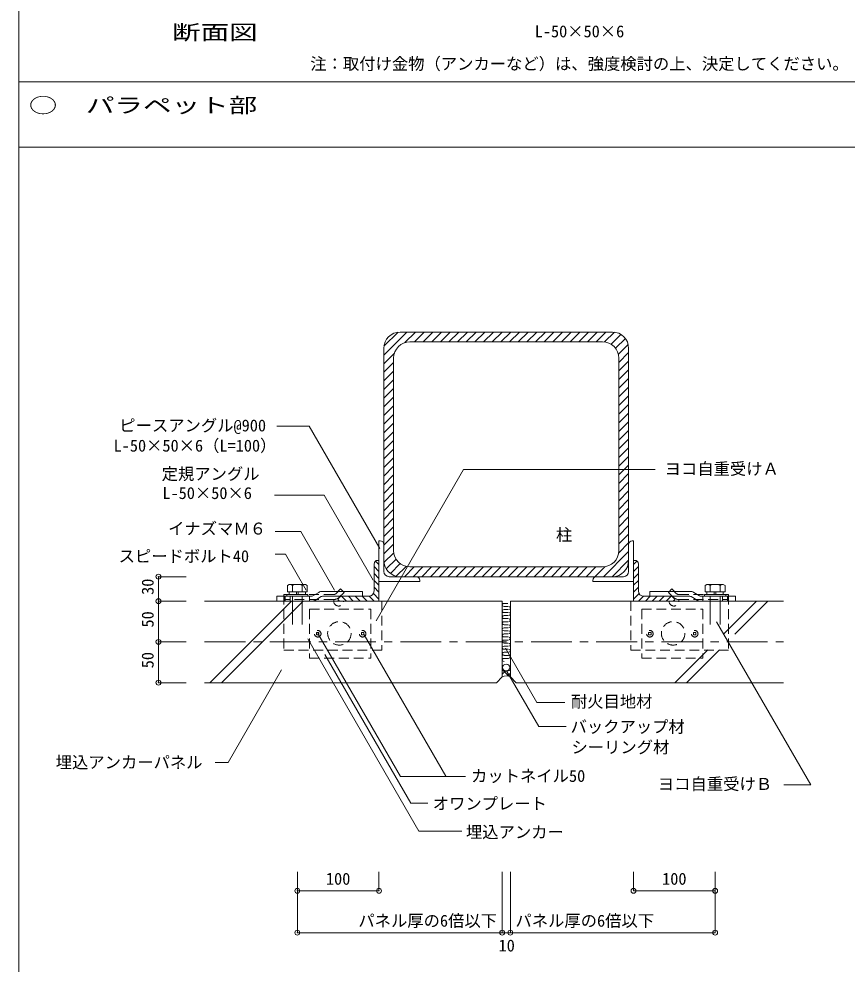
# Model space of a CAD drawing. Units: millimetres at full size, sheet at 1:10. Extents: x -2890 to 2450, y -2020 to 1800.
# Drawn here: x 393 to 1408, y -411 to 748 of the extents above; entities that cross this region are included whole.
import ezdxf
from ezdxf.enums import TextEntityAlignment as Align

# ---------------------------------------------------------------- set-up
doc = ezdxf.new("R2010")
doc.units = ezdxf.units.MM
doc.header["$LTSCALE"] = 10
doc.header["$PDMODE"] = 32
doc.header["$PDSIZE"] = 6
for name, pattern in [('CHAIN1', [8, 5, -1, 1, -1]), ('DASHED1', [1.8, 1.2, -0.6]), ('DASHED2', [3, 2, -1])]:
    doc.linetypes.add(name, pattern=pattern)
doc.layers.add('0-0', color=7, linetype='Continuous', lineweight=18)
doc.styles.add('ＭＳ ゴシック', font='')
doc.styles.get('ＭＳ ゴシック').set_extended_font_data('MS Gothic')

msp = doc.modelspace()

# ---------------------------------------------------------------- linework, layer by layer
at = {"layer": '0-0'}
for p, q in [((393, 1795), (393, -1815)), ((393, 671), (2445, 671)), ((2445, 591), (393, 591)), ((840.25, 336.14), (868.43, 364.32)), ((840.42, 346.91), (857.65, 364.15)), ((860.25, 364.32), (1120.25, 364.32)), ((866.05, 351.34), (879.04, 364.32)), ((877.64, 352.32), (889.64, 364.32)), ((888.25, 352.32), (900.25, 364.32)), ((898.86, 352.32), (910.86, 364.32)), ((909.46, 352.32), (921.46, 364.32)), ((920.07, 352.32), (932.07, 364.32)), ((930.68, 352.32), (942.68, 364.32)), ((941.28, 352.32), (953.28, 364.32)), ((951.89, 352.32), (963.89, 364.32)), ((962.5, 352.32), (974.5, 364.32)), ((973.1, 352.32), (985.1, 364.32)), ((983.71, 352.32), (995.71, 364.32)), ((994.32, 352.32), (1006.32, 364.32)), ((1004.92, 352.32), (1016.92, 364.32)), ((1015.53, 352.32), (1027.53, 364.32)), ((1026.14, 352.32), (1038.14, 364.32)), ((1036.74, 352.32), (1048.74, 364.32)), ((1047.35, 352.32), (1059.35, 364.32)), ((1057.95, 352.32), (1069.95, 364.32)), ((1068.56, 352.32), (1080.56, 364.32)), ((1079.17, 352.32), (1091.17, 364.32)), ((1089.77, 352.32), (1101.77, 364.32)), ((1100.38, 352.32), (1112.38, 364.32)), ((1110.82, 352.15), (1122.82, 364.15)), ((1118.67, 349.39), (1130.67, 361.39)), ((872.25, 352.32), (1108.25, 352.32)), ((1124.23, 344.35), (1136.23, 356.35)), ((1127.65, 337.16), (1139.65, 349.16)), ((840.25, 84.32), (840.25, 344.32)), ((840.25, 325.53), (853.23, 338.51)), ((1128.25, 327.15), (1140.25, 339.15)), ((1140.25, 84.32), (1140.25, 344.32)), ((840.25, 314.92), (852.25, 326.92)), ((852.25, 96.32), (852.25, 332.32)), ((1128.25, 96.32), (1128.25, 332.32)), ((1128.25, 316.55), (1140.25, 328.55)), ((840.25, 304.32), (852.25, 316.32)), ((1128.25, 305.94), (1140.25, 317.94)), ((840.25, 293.71), (852.25, 305.71)), ((1128.25, 295.33), (1140.25, 307.33)), ((840.25, 283.1), (852.25, 295.1)), ((1128.25, 284.73), (1140.25, 296.73)), ((840.25, 272.5), (852.25, 284.5)), ((1128.25, 274.12), (1140.25, 286.12)), ((840.25, 261.89), (852.25, 273.89)), ((1128.25, 263.51), (1140.25, 275.51)), ((840.25, 251.28), (852.25, 263.28)), ((1128.25, 252.91), (1140.25, 264.91)), ((840.25, 240.68), (852.25, 252.68)), ((1128.25, 242.3), (1140.25, 254.3)), ((1128.25, 231.69), (1140.25, 243.69)), ((840.25, 230.07), (852.25, 242.07)), ((1128.25, 221.09), (1140.25, 233.09)), ((840.25, 219.46), (852.25, 231.46)), ((840.25, 208.86), (852.25, 220.86)), ((1128.25, 210.48), (1140.25, 222.48)), ((840.25, 198.25), (852.25, 210.25)), ((1128.25, 199.87), (1140.25, 211.87)), ((840.25, 187.64), (852.25, 199.64)), ((1128.25, 189.27), (1140.25, 201.27)), ((840.25, 177.04), (852.25, 189.04)), ((1128.25, 178.66), (1140.25, 190.66)), ((840.25, 134.32), (840.25, 184.32)), ((840.25, 166.43), (852.25, 178.43)), ((1128.25, 168.05), (1140.25, 180.05)), ((840.25, 155.83), (852.25, 167.83)), ((1128.25, 157.45), (1140.25, 169.45)), ((840.25, 145.22), (852.25, 157.22)), ((1128.25, 146.84), (1140.25, 158.84)), ((840.25, 134.61), (852.25, 146.61)), ((1128.25, 136.23), (1140.25, 148.23)), ((840.25, 124.01), (852.25, 136.01)), ((1128.25, 125.63), (1140.25, 137.63)), ((840.25, 113.4), (852.25, 125.4)), ((1128.25, 115.02), (1140.25, 127.02)), ((1128.25, 104.41), (1140.25, 116.41)), ((834.24, 58.32), (834.24, 108.32)), ((835.74, 108.32), (834.24, 108.32)), ((840.24, 70.82), (840.24, 108.32)), ((840.25, 102.79), (852.25, 114.79)), ((1128.07, 93.62), (1140.25, 105.81)), ((1140.25, 70.82), (1140.25, 108.32)), ((1144.75, 108.32), (1146.25, 108.32)), ((1146.25, 58.32), (1146.25, 108.32)), ((840.24, 84.32), (840.24, 103.82)), ((840.25, 92.19), (852.25, 104.19)), ((840.25, 81.58), (852.41, 93.75)), ((1109.37, 64.32), (1140.25, 95.2)), ((1140.25, 84.32), (1140.25, 103.82)), ((830.05, 83.42), (834.25, 79.22)), ((832.75, 84.32), (834.25, 84.32)), ((834.25, 34.32), (834.25, 84.32)), ((834.25, 34.32), (834.25, 84.32)), ((843.18, 73.9), (855.18, 85.9)), ((1119.97, 64.32), (1140.25, 84.59)), ((1146.25, 34.32), (1146.25, 84.32)), ((1147.75, 84.32), (1146.25, 84.32)), ((1146.25, 34.32), (1146.25, 84.32)), ((1150.45, 83.42), (1146.25, 79.22)), ((828.25, 79.82), (828.25, 46.82)), ((828.25, 76.73), (834.25, 70.73)), ((848.22, 68.34), (860.22, 80.34)), ((855.4, 64.91), (867.4, 76.91)), ((865.41, 64.32), (877.41, 76.32)), ((1108.25, 76.32), (872.25, 76.32)), ((876.02, 64.32), (888.02, 76.32)), ((886.63, 64.32), (898.63, 76.32)), ((897.23, 64.32), (909.23, 76.32)), ((907.84, 64.32), (919.84, 76.32)), ((918.45, 64.32), (930.45, 76.32)), ((929.05, 64.32), (941.05, 76.32)), ((939.66, 64.32), (951.66, 76.32)), ((950.27, 64.32), (962.27, 76.32)), ((960.87, 64.32), (972.87, 76.32)), ((971.48, 64.32), (983.48, 76.32)), ((982.09, 64.32), (994.09, 76.32)), ((992.69, 64.32), (1004.69, 76.32)), ((1003.3, 64.32), (1015.3, 76.32)), ((1013.91, 64.32), (1025.91, 76.32)), ((1024.51, 64.32), (1036.51, 76.32)), ((1035.12, 64.32), (1047.12, 76.32)), ((1045.73, 64.32), (1057.73, 76.32)), ((1056.33, 64.32), (1068.33, 76.32)), ((1066.94, 64.32), (1078.94, 76.32)), ((1077.55, 64.32), (1089.55, 76.32)), ((1088.15, 64.32), (1100.15, 76.32)), ((1098.76, 64.32), (1110.94, 76.5)), ((1152.25, 76.73), (1146.25, 70.73)), ((1152.25, 79.82), (1152.25, 46.82)), ((597.9, 64.32), (563.98, 64.32)), ((828.25, 68.25), (834.25, 62.25)), ((828.25, 59.76), (834.25, 53.76)), ((834.24, 58.32), (884.24, 58.32)), ((846.74, 64.32), (879.74, 64.32)), ((860.25, 64.32), (1120.25, 64.32)), ((884.24, 59.82), (884.24, 58.32)), ((1096.25, 59.82), (1096.25, 58.32)), ((1146.25, 58.32), (1096.25, 58.32)), ((1133.75, 64.32), (1100.75, 64.32)), ((1152.25, 68.25), (1146.25, 62.25)), ((1152.25, 59.76), (1146.25, 53.76)), ((724.25, 54.62), (722.15, 53.41)), ((722.15, 45.62), (722.15, 53.41)), ((724.25, 54.62), (744.25, 54.62)), ((728.2, 53.62), (726.47, 54.62)), ((728.2, 53.62), (729.93, 54.62)), ((728.2, 53.62), (728.2, 45.62)), ((740.3, 53.62), (738.57, 54.62)), ((740.3, 53.62), (742.03, 54.62)), ((740.3, 53.62), (740.3, 45.62)), ((744.25, 54.62), (746.35, 53.41)), ((746.35, 45.62), (746.35, 53.41)), ((828.25, 51.28), (834.25, 45.28)), ((1152.25, 51.28), (1146.25, 45.28)), ((1236.25, 54.62), (1234.15, 53.41)), ((1234.15, 45.62), (1234.15, 53.41)), ((1256.25, 54.62), (1236.25, 54.62)), ((1240.2, 53.62), (1238.47, 54.62)), ((1240.2, 53.62), (1241.93, 54.62)), ((1240.2, 53.62), (1240.2, 45.62)), ((1252.3, 53.62), (1250.57, 54.62)), ((1252.3, 53.62), (1254.03, 54.62)), ((1252.3, 53.62), (1252.3, 45.62)), ((1256.25, 54.62), (1258.35, 53.41)), ((1258.35, 45.62), (1258.35, 53.41)), ((709.25, 34.32), (709.25, 40.32)), ((751.75, 40.32), (709.25, 40.32)), ((721.25, 42.62), (721.25, 40.32)), ((721.25, 42.62), (747.25, 42.62)), ((722.15, 45.62), (746.35, 45.62)), ((724.25, 42.62), (724.25, 45.62)), ((728.25, 40.3), (728.25, 5.62)), ((733.25, 42.62), (733.25, 45.62)), ((735.25, 42.62), (735.25, 45.62)), ((740.25, 40.3), (740.25, 5.62)), ((744.25, 42.62), (744.25, 45.62)), ((747.25, 42.62), (747.25, 40.32)), ((753.3, 40.75), (760.45, 45.04)), ((763.53, 39.89), (756.39, 35.6)), ((814.25, 46.32), (765.08, 46.32)), ((765.08, 40.32), (814.25, 40.32)), ((784.25, 35.88), (785.81, 34.32)), ((784.25, 35.82), (784.25, 34.32)), ((788.31, 40.3), (794.29, 34.32)), ((788.75, 40.32), (821.75, 40.32)), ((796.78, 40.32), (802.78, 34.32)), ((805.26, 40.32), (811.26, 34.32)), ((813.75, 40.32), (819.75, 34.32)), ((814.25, 40.32), (814.25, 46.32)), ((822.22, 40.34), (828.23, 34.32)), ((827.41, 43.63), (834.25, 36.79)), ((1153.08, 43.63), (1146.25, 36.79)), ((1158.28, 40.34), (1152.26, 34.32)), ((1191.75, 40.32), (1158.75, 40.32)), ((1166.75, 40.32), (1160.75, 34.32)), ((1166.25, 40.32), (1166.25, 46.32)), ((1166.25, 46.32), (1215.42, 46.32)), ((1215.42, 40.32), (1166.25, 40.32)), ((1175.23, 40.32), (1169.23, 34.32)), ((1183.72, 40.32), (1177.72, 34.32)), ((1192.18, 40.3), (1186.2, 34.32)), ((1196.25, 35.88), (1194.69, 34.32)), ((1196.25, 35.82), (1196.25, 34.32)), ((1216.96, 39.89), (1224.11, 35.6)), ((1227.2, 40.75), (1220.05, 45.04)), ((1228.74, 40.32), (1271.25, 40.32)), ((1233.25, 42.62), (1233.25, 40.32)), ((1259.25, 42.62), (1233.25, 42.62)), ((1258.35, 45.62), (1234.15, 45.62)), ((1236.25, 42.62), (1236.25, 45.62)), ((1240.25, 40.3), (1240.25, 5.62)), ((1245.25, 42.62), (1245.25, 45.62)), ((1247.25, 42.62), (1247.25, 45.62)), ((1252.25, 40.3), (1252.25, 5.62)), ((1256.25, 42.62), (1256.25, 45.62)), ((1259.25, 42.62), (1259.25, 40.32)), ((1271.25, 34.32), (1271.25, 40.32)), ((620.59, 34.32), (985.25, 34.32)), ((627.14, -65.68), (727.14, 34.32)), ((641.28, -65.68), (741.28, 34.32)), ((751.75, 34.32), (709.25, 34.32)), ((985.25, -58.61), (985.25, 34.32)), ((987.8, 31.57), (992.3, 31.57)), ((992.3, 27.82), (987.8, 27.82)), ((987.8, 24.07), (992.3, 24.07)), ((995.25, -58.61), (995.25, 34.32)), ((1329.86, 34.32), (995.25, 34.32)), ((1228.74, 34.32), (1271.25, 34.32)), ((1256.3, -6.18), (1296.79, 34.32)), ((1270.44, -6.18), (1310.94, 34.32)), ((992.3, 20.32), (987.8, 20.32)), ((987.8, 16.63), (992.3, 16.63)), ((992.3, 12.88), (987.8, 12.88)), ((987.8, 9.13), (992.3, 9.13)), ((992.3, 5.38), (987.8, 5.38)), ((987.8, 1.63), (992.3, 1.63)), ((992.3, -2.12), (987.8, -2.12)), ((987.8, -5.87), (992.3, -5.87)), ((992.3, -9.62), (987.8, -9.62)), ((995.25, -11.2), (995.25, -20.5)), ((563.98, -65.68), (563.98, -15.68)), ((987.8, -13.37), (992.3, -13.37)), ((992.3, -17.12), (987.8, -17.12)), ((987.8, -20.87), (992.3, -20.87)), ((992.3, -24.62), (987.8, -24.62)), ((987.8, -28.37), (992.3, -28.37)), ((992.8, -32.12), (987.8, -32.12)), ((1196.8, -65.68), (1237.3, -25.18)), ((1210.94, -65.68), (1251.44, -25.18)), ((987.8, -35.87), (992.8, -35.87)), ((985.25, -55.35), (989.54, -51.05)), ((985.96, -50.46), (993.22, -57.72)), ((991.65, -57.43), (995.25, -53.83)), ((994.51, -50.52), (995.25, -51.26)), ((597.9, -65.68), (563.98, -65.68)), ((978.18, -65.68), (620.59, -65.68)), ((978.18, -65.68), (985.25, -58.61)), ((995.25, -58.61), (1002.32, -65.68)), ((1002.32, -65.68), (1329.86, -65.68))]:
    msp.add_line(p, q, dxfattribs=at)
at = {"layer": '0-0', "color": 4}
for p, q in [((709.14, 248.93), (748.54, 248.93)), ((835.15, 98.92), (748.54, 248.93)), ((830.72, 10.29), (937.91, 195.95)), ((937.91, 195.95), (1172.63, 195.95)), ((706.33, 164.23), (766.95, 164.23)), ((827.11, 60.04), (766.95, 164.23)), ((706.88, 119.85), (738.31, 119.85)), ((779.82, 47.97), (738.31, 119.85)), ((759.33, -5.46), (860.62, -180.9)), ((816.02, -6.78), (916.16, -180.24)), ((989.36, -23.28), (1027.85, -89.93)), ((649.36, -163.53), (714.93, -49.96)), ((990.57, -50.94), (1030.1, -119.42)), ((1027.85, -89.93), (1062.19, -89.93)), ((1030.1, -119.42), (1063.74, -119.42)), ((633.62, -163.53), (649.36, -163.53)), ((940.42, -180.9), (860.62, -180.9)), ((734.25, -320.82), (734.25, -297.68)), ((734.25, -372.25), (734.25, -297.68)), ((834.25, -320.82), (834.25, -297.68)), ((985.25, -372.25), (985.25, -297.68)), ((995.25, -372.25), (995.25, -297.68)), ((1146.25, -320.82), (1146.25, -297.68)), ((1246.25, -320.82), (1246.25, -297.68)), ((1246.25, -372.25), (1246.25, -297.68)), ((734.25, -320.82), (834.25, -320.82)), ((1246.25, -320.82), (1146.25, -320.82)), ((734.25, -372.25), (985.25, -372.25)), ((985.25, -372.25), (995.25, -372.25)), ((995.25, -372.25), (1246.25, -372.25))]:
    msp.add_line(p, q, dxfattribs=at)
at = {"layer": '0-0', "linetype": 'DASHED1'}
for p, q in [((717.75, 42.32), (717.75, -25.68)), ((778.6, 42.32), (717.75, 42.32)), ((778.6, 36.32), (717.75, 36.32)), ((778.75, 34.32), (778.75, 36.32)), ((785.68, 39.25), (791.5, 45.08)), ((1194.82, 39.25), (1188.99, 45.08)), ((1201.75, 34.32), (1201.75, 36.32)), ((1201.89, 42.32), (1262.75, 42.32)), ((1201.89, 36.32), (1262.75, 36.32)), ((1262.75, 42.32), (1262.75, -25.68)), ((749.25, 24.32), (824.25, 24.32)), ((824.25, 24.32), (824.25, -35.68)), ((1156.25, 24.32), (1231.33, 24.32)), ((1231.25, 24.32), (1231.25, -35.68)), ((717.75, -25.68), (837.75, -25.68)), ((1262.75, -25.68), (1142.75, -25.68))]:
    msp.add_line(p, q, dxfattribs=at)
at = {"layer": '0-0', "color": 4, "linetype": 'DASHED1'}
for p, q in [((718.25, 34.32), (718.25, 40.32)), ((725.25, 34.32), (725.25, 40.32)), ((1255.25, 34.32), (1255.25, 40.32)), ((1262.25, 34.32), (1262.25, 40.32))]:
    msp.add_line(p, q, dxfattribs=at)
at = {"layer": '0-0', "color": 4, "linetype": 'DASHED2'}
for p, q in [((719.25, 34.32), (719.25, 40.32)), ((749.25, 34.32), (749.25, 40.32)), ((1231.25, 34.32), (1231.25, 40.32)), ((1261.25, 34.32), (1261.25, 40.32))]:
    msp.add_line(p, q, dxfattribs=at)
at = {"layer": '0-0', "color": 4, "linetype": 'CHAIN1'}
msp.add_line((620.59, -15.68), (1329.86, -15.68), dxfattribs=at)
at = {"layer": '0-0', "color": 4}
for points in [[(744.95, 47.97), (719.59, 91.91), (706.88, 91.91)], [(1248.1, 9.1), (1363.51, -190.8), (1330.42, -190.8)], [(746.95, -12.05), (882.97, -247.63), (936.01, -247.63)], [(768.02, -31.3), (873.2, -213.47), (894.15, -213.47)]]:
    msp.add_lwpolyline(points, dxfattribs=at)
at = {"layer": '0-0'}
for points in [[(597.9, 34.32), (563.98, 34.32), (563.98, 64.32)], [(597.9, -15.68), (563.98, -15.68), (563.98, 34.32)]]:
    msp.add_lwpolyline(points, dxfattribs=at)
at = {"layer": '0-0', "linetype": 'DASHED1'}
for points in [[(781.43, 43.49), (787.26, 49.32), (791.5, 45.08)], [(1199.06, 43.49), (1193.23, 49.32), (1188.99, 45.08)], [(749.25, 24.32), (749.25, -35.68), (824.25, -35.68)], [(790.75, 34.32), (837.75, 34.32), (837.75, -25.68)], [(1189.75, 34.32), (1142.75, 34.32), (1142.75, -25.68)], [(1156.25, 24.32), (1156.25, -35.68), (1231.25, -35.68)], [(757.75, -4.18), (757.75, -7.18), (760.75, -7.18)], [(757.75, -4.18), (760.75, -4.18), (760.75, -7.18)], [(815.75, -7.18), (815.75, -4.18), (812.75, -4.18)], [(815.75, -7.18), (812.75, -7.18), (812.75, -4.18)], [(1164.75, -4.18), (1164.75, -7.18), (1167.75, -7.18)], [(1164.75, -4.18), (1167.75, -4.18), (1167.75, -7.18)], [(1222.75, -7.18), (1222.75, -4.18), (1219.75, -4.18)], [(1222.75, -7.18), (1219.75, -7.18), (1219.75, -4.18)]]:
    msp.add_lwpolyline(points, dxfattribs=at)
for centre, radius in [((785.75, -5.18), 14.39), ((1194.75, -5.18), 14.39), ((759.25, -5.68), 4), ((814.25, -5.68), 4), ((1166.25, -5.68), 4), ((1221.25, -5.68), 4)]:
    msp.add_circle(centre, radius, dxfattribs=at)
at = {"layer": '0-0'}
for centre, radius, start, end in [((860.25, 344.32), 20, 90, 180), ((1120.25, 344.32), 20, 0, 90), ((872.25, 332.32), 20, 90, 180), ((1108.25, 332.32), 20, 0, 90), ((835.74, 103.82), 4.5, 0, 90), ((1144.75, 103.82), 4.5, 90, 180), ((872.25, 96.32), 20, 180, 270), ((1108.25, 96.32), 20, 270, 0), ((832.75, 79.82), 4.5, 90, 180), ((860.25, 84.32), 20, 180, 270), ((1120.25, 84.32), 20, 270, 0), ((1147.75, 79.82), 4.5, 0, 90), ((846.74, 70.82), 6.5, 180, 270), ((1133.75, 70.82), 6.5, 270, 0), ((879.74, 59.82), 4.5, 0, 90), ((1100.75, 59.82), 4.5, 90, 180), ((821.75, 46.82), 6.5, 270, 0), ((1158.75, 46.82), 6.5, 180, 270), ((751.75, 43.32), 3, 269.99998, 300.96375), ((751.75, 43.32), 9, 269.99998, 300.96375), ((765.08, 37.32), 9, 90, 120.96376), ((765.08, 37.32), 3, 90, 120.96376), ((788.75, 35.82), 4.5, 90, 180), ((1191.75, 35.82), 4.5, 0, 90), ((1215.42, 37.32), 9, 59.03624, 90), ((1215.42, 37.32), 3, 59.03624, 90), ((1228.74, 43.32), 9, 239.03624, 270), ((1228.74, 43.32), 3, 239.03624, 270), ((990.25, -67.35), 10.07, 60.22356, 119.77644), ((990.33, -37.05), 14.1, 249.01144, 290.42839)]:
    msp.add_arc(centre, radius, start, end, dxfattribs=at)
at = {"layer": '0-0', "linetype": 'DASHED1'}
for centre, radius, start, end in [((778.6, 46.32), 4, 270, 315), ((778.6, 46.32), 10, 270, 315), ((1201.89, 46.32), 10, 225, 270), ((1201.89, 46.32), 4, 225, 270), ((784.75, 34.32), 6, 180, 0), ((1195.75, 34.32), 6, 180, 0)]:
    msp.add_arc(centre, radius, start, end, dxfattribs=at)
at = {"layer": '0-0'}
for centre, start_param, end_param in [((987.8, 29.7), 1.5707963, 4.712389), ((987.8, 22.2), 1.5707963, 4.712389), ((992.8, 25.95), 4.712389, 7.8539816), ((987.8, 14.76), 1.5707963, 4.712389), ((992.8, 18.51), 4.712389, 7.8539816), ((992.8, 11.01), 4.712389, 7.8539816), ((987.8, 7.26), 1.5707963, 4.712389), ((987.8, -0.24), 1.5707963, 4.712389), ((992.8, 3.51), 4.712389, 7.8539816), ((987.8, -7.74), 1.5707963, 4.712389), ((992.8, -3.99), 4.712389, 7.8539816), ((992.8, -11.49), 4.712389, 7.8539816), ((987.8, -15.24), 1.5707963, 4.712389), ((987.8, -22.74), 1.5707963, 4.712389), ((992.8, -18.99), 4.712389, 7.8539816), ((987.8, -30.24), 1.5707963, 4.712389), ((992.8, -26.49), 4.712389, 7.8539816), ((992.8, -33.99), 4.712389, 7.8539816), ((987.8, -37.74), 1.5707963, 4.712389)]:
    msp.add_ellipse(centre, major_axis=(2.5, 0), ratio=0.75, start_param=start_param, end_param=end_param, dxfattribs=at)
msp.add_ellipse((990.24, -47.08), major_axis=(4.5, 0), ratio=0.8888, dxfattribs=at)
for p in [(563.98, 64.32), (563.98, 34.32), (563.98, -15.68), (563.98, -65.68)]:
    msp.add_point(p, dxfattribs=at)
at = {"layer": '0-0', "color": 4}
for p in [(734.25, -320.82), (834.25, -320.82), (1146.25, -320.82), (1246.25, -320.82), (734.25, -372.25), (985.25, -372.25), (995.25, -372.25), (1246.25, -372.25)]:
    msp.add_point(p, dxfattribs=at)

# ---------------------------------------------------------------- texts
at = {"layer": '0-0', "style": 'ＭＳ ゴシック', "width": 1.4}
for s, p in [('断面図', (580.63, 717.14)), ('○\u3000パラペット部', (405.09, 627.64))]:
    msp.add_text(s, height=18.33, dxfattribs=at).set_placement(p, align=Align.BOTTOM_LEFT)
at = {"layer": '0-0', "style": 'ＭＳ ゴシック'}
for s, p in [('L-50×50×6', (1025.12, 721.3)), ('注：取付け金物（アンカーなど）は、強度検討の上、決定してください。', (750.07, 681.58)), ('ピースアングル@900', (516.02, 238.03)), ('L-50×50×6（L=100）', (509.03, 213.3)), ('定規アングル', (567.95, 178.66)), ('ヨコ自重受けＡ', (1184.37, 184.91)), ('L-50×50×6', (568.82, 155.14)), ('イナズマＭ６', (575.82, 111.6)), ('柱', (1051.16, 103.91)), ('スピードボルト40', (515.17, 77.74)), ('耐火目地材', (1069.49, -100.5)), ('バックアップ材', (1069.06, -131.34)), ('シーリング材', (1070.19, -156.51)), ('埋込アンカーパネル', (438.11, -175.01)), ('カットネイル50', (947.12, -191.69)), ('ヨコ自重受けＢ', (1176.08, -201.56)), ('オワンプレート', (900.14, -225.64)), ('埋込アンカー', (940.84, -260.54)), ('100', (769.25, -317.82)), ('100', (1181.25, -317.82)), ('パネル厚の6倍以下', (809, -369.25)), ('パネル厚の6倍以下', (1001.5, -369.25)), ('10', (980.81, -399.67))]:
    msp.add_text(s, height=14.66, dxfattribs=at).set_placement(p, align=Align.BOTTOM_LEFT)
for s, p in [('30', (562.48, 42.01)), ('50', (562.48, 2.01)), ('50', (562.48, -47.99))]:
    msp.add_text(s, height=14.66, rotation=90, dxfattribs=at).set_placement(p, align=Align.BOTTOM_LEFT)

doc.saveas('drawing.dxf')
